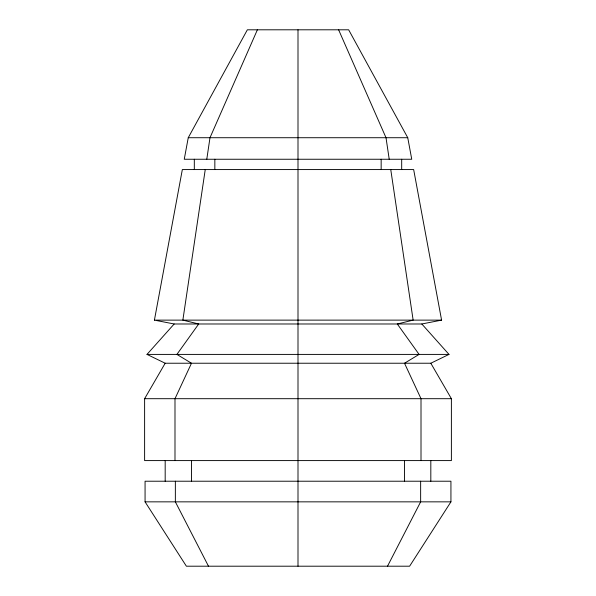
<?xml version="1.0" encoding="UTF-8"?>
<svg xmlns="http://www.w3.org/2000/svg" width="596" height="596" viewBox="0 0 596 596"><rect width="100%" height="100%" fill="white"/><g stroke="black" fill="none" stroke-linecap="round" stroke-linejoin="round"><path stroke-width="0.89" d="M205.248 169.569L182.86 320.126L198.706 323.986L176.908 354.404L191.487 363.232L174.993 398.694L174.993 460.589M206.782 159.251L209.986 137.721L257.383 29.8M154.416 320.126L182.339 169.569L413.661 169.569L441.584 320.126L421.819 323.986L174.181 323.986L154.416 320.126L441.584 320.126M188.247 137.721L184.253 159.251L411.747 159.251L407.753 137.721L348.653 29.8L247.347 29.8L188.247 137.721L407.753 137.721M387.512 566.2L420.642 501.847L420.642 481.218M430.819 363.232L451.388 398.694L451.388 460.589L144.612 460.589L144.612 398.694L165.181 363.232L430.819 363.232L448.997 354.404L421.819 323.986M450.934 501.847L409.616 566.2L186.384 566.2L145.066 501.847L145.066 481.218L450.934 481.218L450.934 501.847L145.066 501.847M165.181 363.232L147.003 354.404L174.181 323.986M147.003 354.404L448.997 354.404M144.612 398.694L451.388 398.694M208.488 566.2L175.358 501.847L175.358 481.218M338.617 29.8L386.014 137.721L389.218 159.251M390.752 169.569L413.14 320.126L397.294 323.986L419.092 354.404L404.513 363.232L421.007 398.694L421.007 460.589M430.819 460.589L430.819 481.218M404.513 460.589L404.513 481.218M401.689 159.251L401.689 169.569M381.157 159.251L381.157 169.569M298 29.8L298 566.2M214.843 159.251L214.843 169.569M194.311 159.251L194.311 169.569M191.487 460.589L191.487 481.218M165.181 460.589L165.181 481.218"/></g></svg>
